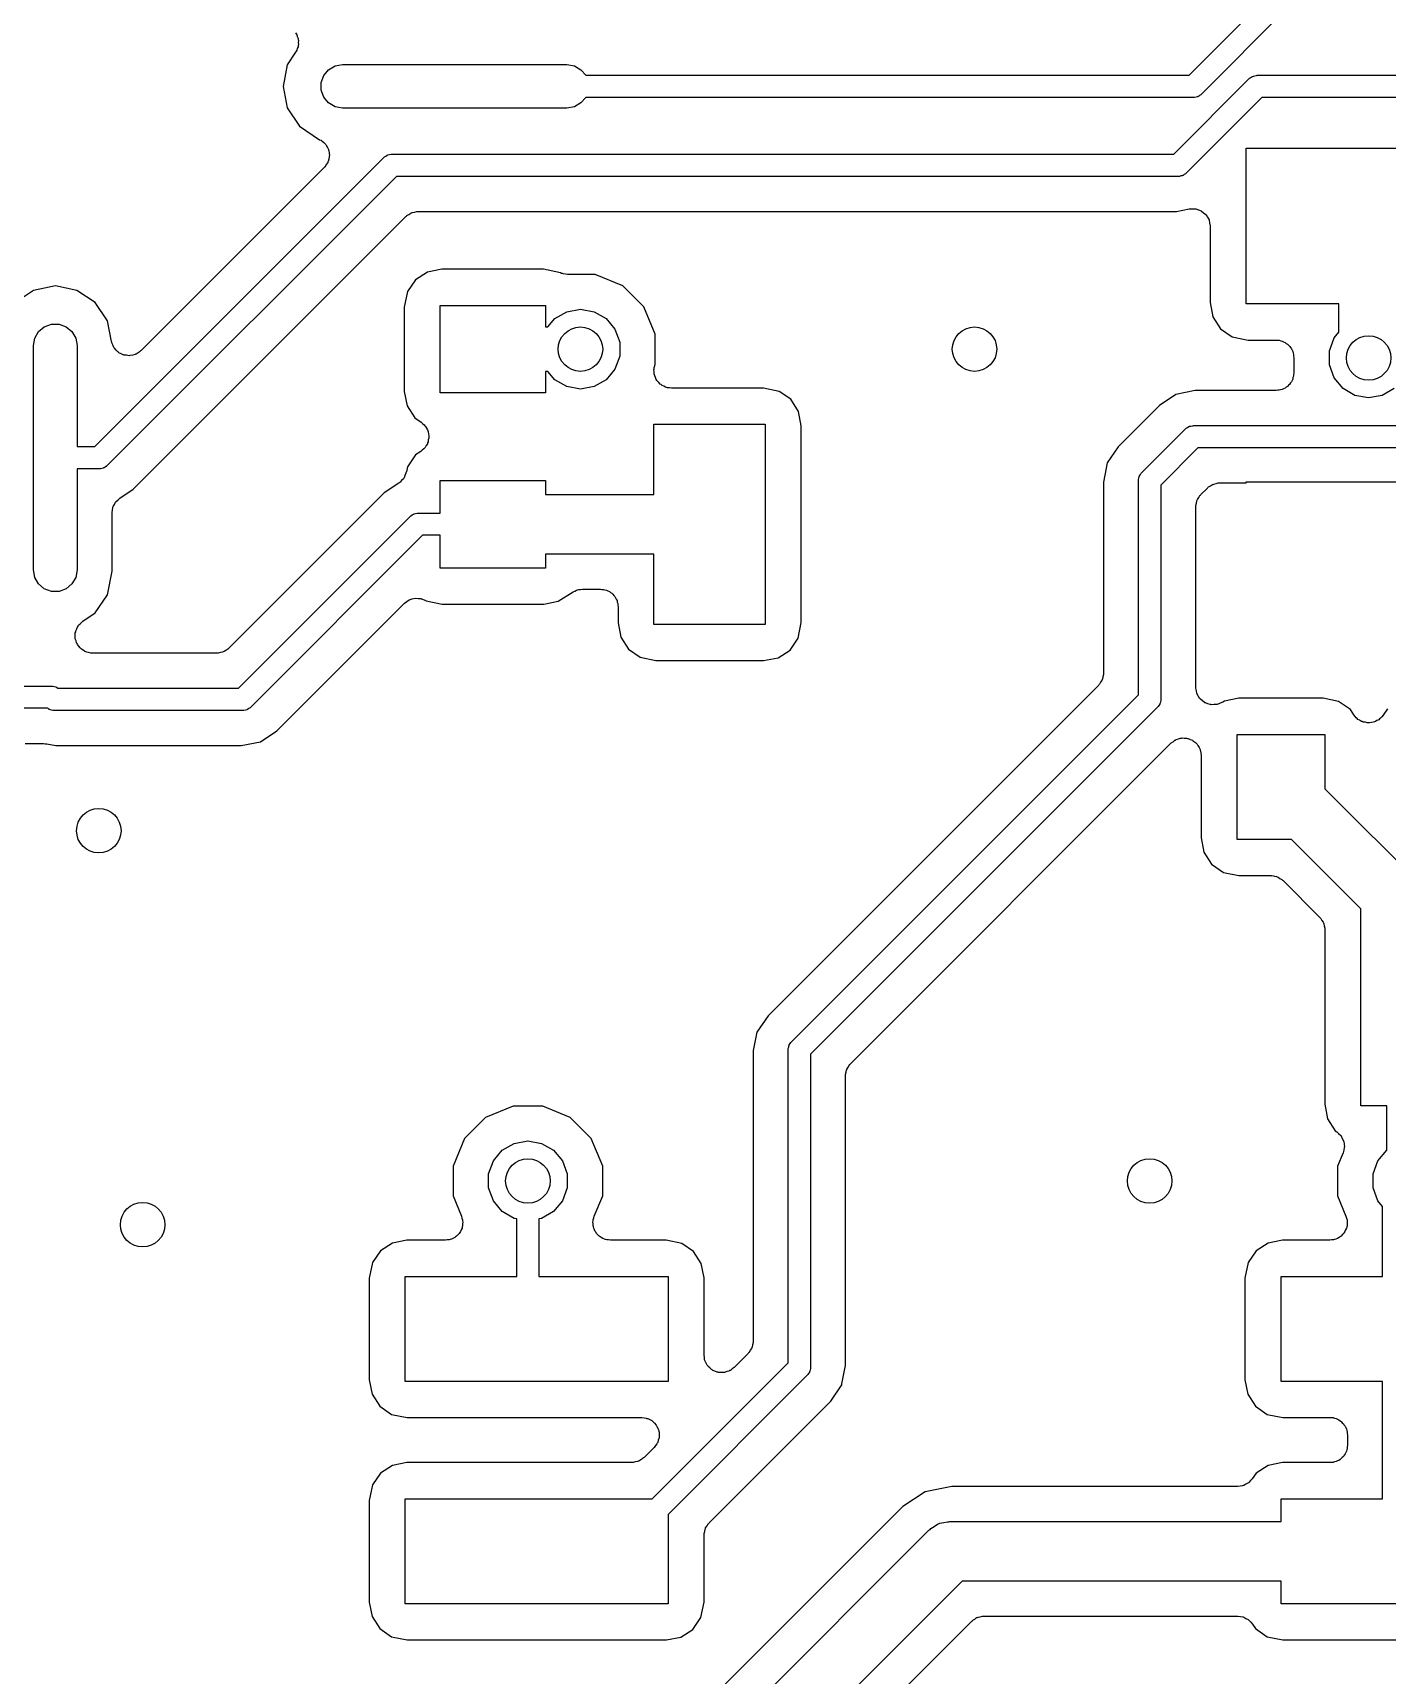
# Model space of a CAD drawing. Extents: x 85 to 210, y -138 to -65.
# Drawn here: x 102.87 to 110.61, y -110.82 to -101.44 of the extents above; entities that cross this region are included whole.
import ezdxf

# ---------------------------------------------------------------- set-up
doc = ezdxf.new("R2010")
doc.units = 0
doc.header["$MEASUREMENT"] = 0
doc.layers.add('BLACK', color=7, linetype='CONTINUOUS')

msp = doc.modelspace()

# ---------------------------------------------------------------- linework, layer by layer
at = {"layer": 'Black'}
for p, q in [((109.475, -101.686), (109.955, -101.205)), ((110.026, -101.313), (109.546, -101.794)), ((104.374, -101.443), (104.376, -101.449)), ((104.376, -101.449), (104.38, -101.455)), ((104.38, -101.455), (104.383, -101.465)), ((104.383, -101.465), (104.388, -101.475)), ((104.388, -101.475), (104.388, -101.482)), ((104.374, -101.554), (104.326, -101.626)), ((104.376, -101.548), (104.374, -101.554)), ((104.38, -101.543), (104.376, -101.548)), ((104.383, -101.533), (104.38, -101.543)), ((104.388, -101.523), (104.383, -101.533)), ((104.388, -101.482), (104.39, -101.488)), ((104.39, -101.51), (104.388, -101.516)), ((104.388, -101.516), (104.388, -101.523)), ((104.39, -101.488), (104.389, -101.499)), ((104.389, -101.499), (104.39, -101.51)), ((104.326, -101.626), (104.302, -101.749)), ((104.534, -101.687), (104.562, -101.654)), ((104.562, -101.654), (104.599, -101.632)), ((104.599, -101.632), (104.642, -101.625)), ((104.642, -101.625), (105.923, -101.625)), ((105.923, -101.625), (105.966, -101.632)), ((105.966, -101.632), (106.003, -101.654)), ((106.003, -101.654), (106.03, -101.686)), ((104.302, -101.749), (104.326, -101.872)), ((104.519, -101.727), (104.534, -101.687)), ((104.519, -101.771), (104.519, -101.727)), ((106.03, -101.686), (109.475, -101.686)), ((109.388, -102.136), (109.819, -101.705)), ((109.819, -101.705), (109.821, -101.703)), ((109.821, -101.703), (109.823, -101.701)), ((109.823, -101.701), (109.83, -101.697)), ((109.83, -101.697), (109.837, -101.692)), ((109.837, -101.692), (109.84, -101.692)), ((109.84, -101.692), (109.842, -101.69)), ((109.842, -101.69), (109.851, -101.689)), ((109.851, -101.689), (109.859, -101.687)), ((109.859, -101.687), (109.861, -101.687)), ((109.861, -101.687), (109.864, -101.686)), ((109.864, -101.686), (111.873, -101.686)), ((104.534, -101.811), (104.519, -101.771)), ((104.562, -101.844), (104.534, -101.811)), ((104.599, -101.866), (104.562, -101.844)), ((106.003, -101.844), (105.966, -101.866)), ((106.03, -101.813), (106.003, -101.844)), ((109.501, -101.813), (106.03, -101.813)), ((109.89, -101.813), (109.459, -102.245)), ((109.504, -101.812), (109.501, -101.813)), ((109.506, -101.812), (109.504, -101.812)), ((109.515, -101.81), (109.506, -101.812)), ((109.523, -101.809), (109.515, -101.81)), ((109.525, -101.807), (109.523, -101.809)), ((109.528, -101.807), (109.525, -101.807)), ((109.535, -101.802), (109.528, -101.807)), ((109.542, -101.798), (109.535, -101.802)), ((109.544, -101.796), (109.542, -101.798)), ((109.546, -101.794), (109.544, -101.796)), ((111.873, -101.813), (109.89, -101.813)), ((104.326, -101.872), (104.396, -101.977)), ((104.642, -101.873), (104.599, -101.866)), ((105.923, -101.873), (104.642, -101.873)), ((105.966, -101.866), (105.923, -101.873)), ((104.396, -101.977), (104.511, -102.054)), ((104.511, -102.054), (104.519, -102.057)), ((104.519, -102.057), (104.521, -102.059)), ((104.521, -102.059), (104.524, -102.06)), ((104.524, -102.06), (104.534, -102.07)), ((104.534, -102.07), (104.545, -102.08)), ((104.545, -102.08), (104.546, -102.082)), ((104.546, -102.082), (104.549, -102.085)), ((104.549, -102.085), (104.555, -102.098)), ((104.555, -102.098), (104.561, -102.11)), ((104.561, -102.11), (104.562, -102.113)), ((104.562, -102.113), (104.563, -102.116)), ((104.563, -102.116), (104.565, -102.13)), ((104.565, -102.13), (104.567, -102.144)), ((104.909, -102.139), (104.917, -102.137)), ((104.917, -102.137), (104.92, -102.137)), ((104.92, -102.137), (104.923, -102.136)), ((104.923, -102.136), (109.388, -102.136)), ((109.801, -102.992), (109.801, -102.103)), ((109.801, -102.103), (110.716, -102.103)), ((103.227, -103.806), (104.878, -102.155)), ((104.537, -102.213), (103.492, -103.258)), ((104.539, -102.21), (104.537, -102.213)), ((104.542, -102.208), (104.539, -102.21)), ((104.549, -102.196), (104.542, -102.208)), ((104.557, -102.184), (104.549, -102.196)), ((104.558, -102.181), (104.557, -102.184)), ((104.56, -102.178), (104.558, -102.181)), ((104.563, -102.165), (104.56, -102.178)), ((104.566, -102.151), (104.563, -102.165)), ((104.567, -102.144), (104.566, -102.148)), ((104.566, -102.148), (104.566, -102.151)), ((104.878, -102.155), (104.88, -102.153)), ((104.88, -102.153), (104.882, -102.151)), ((104.882, -102.151), (104.889, -102.147)), ((104.889, -102.147), (104.896, -102.142)), ((104.896, -102.142), (104.899, -102.142)), ((104.899, -102.142), (104.901, -102.14)), ((104.901, -102.14), (104.909, -102.139)), ((104.949, -102.263), (103.298, -103.915)), ((109.414, -102.263), (104.949, -102.263)), ((109.417, -102.263), (109.414, -102.263)), ((109.42, -102.263), (109.417, -102.263)), ((109.428, -102.261), (109.42, -102.263)), ((109.436, -102.26), (109.428, -102.261)), ((109.438, -102.258), (109.436, -102.26)), ((109.441, -102.258), (109.438, -102.258)), ((109.448, -102.253), (109.441, -102.258)), ((109.455, -102.249), (109.448, -102.253)), ((109.457, -102.247), (109.455, -102.249)), ((109.459, -102.245), (109.457, -102.247)), ((103.446, -104.049), (105.003, -102.493)), ((105.003, -102.493), (105.006, -102.49)), ((105.006, -102.49), (105.009, -102.487)), ((105.009, -102.487), (105.021, -102.48)), ((105.021, -102.48), (105.031, -102.473)), ((105.031, -102.473), (105.036, -102.472)), ((105.036, -102.472), (105.039, -102.47)), ((105.039, -102.47), (105.052, -102.467)), ((105.052, -102.467), (105.065, -102.464)), ((105.065, -102.464), (105.069, -102.464)), ((105.069, -102.464), (105.074, -102.463)), ((105.074, -102.463), (109.404, -102.463)), ((109.404, -102.463), (109.476, -102.449)), ((109.476, -102.449), (109.477, -102.449)), ((109.477, -102.449), (109.478, -102.449)), ((109.478, -102.449), (109.495, -102.449)), ((109.495, -102.449), (109.511, -102.448)), ((109.511, -102.448), (109.512, -102.449)), ((109.512, -102.449), (109.513, -102.449)), ((109.513, -102.449), (109.528, -102.454)), ((109.528, -102.454), (109.544, -102.46)), ((109.544, -102.46), (109.545, -102.46)), ((109.545, -102.46), (109.546, -102.461)), ((109.546, -102.461), (109.558, -102.471)), ((109.558, -102.471), (109.571, -102.481)), ((109.571, -102.481), (109.571, -102.482)), ((109.571, -102.482), (109.572, -102.483)), ((109.572, -102.483), (109.58, -102.497)), ((109.58, -102.497), (109.589, -102.511)), ((109.589, -102.511), (109.589, -102.512)), ((109.589, -102.512), (109.59, -102.513)), ((109.59, -102.513), (109.592, -102.529)), ((109.592, -102.529), (109.596, -102.545)), ((109.596, -102.545), (109.595, -102.546)), ((109.595, -102.546), (109.596, -102.547)), ((109.596, -102.547), (109.596, -102.983)), ((105.058, -102.854), (105.012, -102.921)), ((105.127, -102.81), (105.058, -102.854)), ((105.209, -102.794), (105.127, -102.81)), ((105.79, -102.794), (105.209, -102.794)), ((105.886, -102.814), (105.79, -102.794)), ((105.892, -102.817), (105.886, -102.814)), ((105.897, -102.818), (105.892, -102.817)), ((105.901, -102.82), (105.897, -102.818)), ((105.914, -102.821), (105.901, -102.82)), ((105.926, -102.823), (105.914, -102.821)), ((106.085, -102.823), (105.926, -102.823)), ((106.242, -102.888), (106.085, -102.823)), ((102.878, -102.914), (102.774, -102.984)), ((103.002, -102.889), (102.878, -102.914)), ((103.125, -102.914), (103.002, -102.889)), ((103.23, -102.984), (103.125, -102.914)), ((105.012, -102.921), (104.994, -103.01)), ((106.362, -103.008), (106.242, -102.888)), ((103.3, -103.088), (103.23, -102.984)), ((104.994, -103.01), (104.994, -103.491)), ((105.2, -103.5), (105.2, -103)), ((105.2, -103), (105.8, -103)), ((105.8, -103), (105.8, -103.123)), ((105.814, -103.123), (105.854, -103.075)), ((105.854, -103.075), (105.922, -103.036)), ((105.922, -103.036), (106, -103.022)), ((106, -103.022), (106.078, -103.036)), ((106.078, -103.036), (106.146, -103.075)), ((106.146, -103.075), (106.197, -103.136)), ((106.427, -103.165), (106.362, -103.008)), ((109.596, -102.983), (109.611, -103.065)), ((109.611, -103.065), (109.655, -103.134)), ((110.33, -102.992), (109.801, -102.992)), ((110.33, -103.153), (110.33, -102.992)), ((102.885, -103.187), (102.906, -103.149)), ((102.906, -103.149), (102.939, -103.122)), ((102.939, -103.122), (102.98, -103.107)), ((102.98, -103.107), (103.023, -103.107)), ((103.023, -103.107), (103.064, -103.122)), ((103.064, -103.122), (103.097, -103.149)), ((103.097, -103.149), (103.119, -103.187)), ((103.323, -103.207), (103.3, -103.088)), ((105.8, -103.123), (105.814, -103.123)), ((106.197, -103.136), (106.224, -103.21)), ((106.427, -103.336), (106.427, -103.165)), ((109.655, -103.134), (109.722, -103.18)), ((110.303, -103.186), (110.33, -103.153)), ((102.877, -103.229), (102.885, -103.187)), ((102.877, -104.51), (102.877, -103.229)), ((103.119, -103.187), (103.126, -103.229)), ((103.126, -103.229), (103.126, -103.806)), ((103.324, -103.21), (103.323, -103.207)), ((103.325, -103.214), (103.324, -103.21)), ((103.331, -103.226), (103.325, -103.214)), ((103.336, -103.24), (103.331, -103.226)), ((103.338, -103.242), (103.336, -103.24)), ((103.339, -103.245), (103.338, -103.242)), ((103.349, -103.255), (103.339, -103.245)), ((103.359, -103.266), (103.349, -103.255)), ((103.489, -103.26), (103.487, -103.263)), ((103.492, -103.258), (103.489, -103.26)), ((106.224, -103.21), (106.224, -103.29)), ((109.722, -103.18), (109.812, -103.198)), ((109.812, -103.198), (109.973, -103.198)), ((109.973, -103.198), (109.982, -103.199)), ((109.982, -103.199), (109.99, -103.199)), ((109.99, -103.199), (109.999, -103.202)), ((109.999, -103.202), (110.007, -103.204)), ((110.007, -103.204), (110.015, -103.208)), ((110.015, -103.208), (110.023, -103.211)), ((110.023, -103.211), (110.03, -103.217)), ((110.03, -103.217), (110.037, -103.221)), ((110.037, -103.221), (110.043, -103.228)), ((110.043, -103.228), (110.05, -103.234)), ((110.05, -103.234), (110.054, -103.241)), ((110.054, -103.241), (110.06, -103.248)), ((110.06, -103.248), (110.063, -103.256)), ((110.063, -103.256), (110.067, -103.264)), ((110.276, -103.26), (110.303, -103.186)), ((110.276, -103.34), (110.276, -103.26)), ((103.362, -103.267), (103.359, -103.266)), ((103.364, -103.27), (103.362, -103.267)), ((103.377, -103.276), (103.364, -103.27)), ((103.389, -103.282), (103.377, -103.276)), ((103.392, -103.283), (103.389, -103.282)), ((103.395, -103.284), (103.392, -103.283)), ((103.409, -103.285), (103.395, -103.284)), ((103.423, -103.288), (103.409, -103.285)), ((103.427, -103.287), (103.423, -103.288)), ((103.43, -103.287), (103.427, -103.287)), ((103.444, -103.284), (103.43, -103.287)), ((103.458, -103.281), (103.444, -103.284)), ((103.46, -103.279), (103.458, -103.281)), ((103.464, -103.278), (103.46, -103.279)), ((103.475, -103.27), (103.464, -103.278)), ((103.487, -103.263), (103.475, -103.27)), ((106.224, -103.29), (106.197, -103.364)), ((106.421, -103.355), (106.425, -103.345)), ((106.421, -103.362), (106.421, -103.355)), ((106.425, -103.345), (106.427, -103.336)), ((110.067, -103.264), (110.069, -103.272)), ((110.069, -103.272), (110.071, -103.281)), ((110.071, -103.281), (110.071, -103.289)), ((110.071, -103.289), (110.073, -103.298)), ((110.073, -103.298), (110.073, -103.387)), ((110.303, -103.414), (110.276, -103.34)), ((105.814, -103.377), (105.8, -103.377)), ((105.8, -103.377), (105.8, -103.5)), ((105.854, -103.425), (105.814, -103.377)), ((105.922, -103.464), (105.854, -103.425)), ((106.146, -103.425), (106.078, -103.464)), ((106.197, -103.364), (106.146, -103.425)), ((106.42, -103.368), (106.421, -103.362)), ((106.421, -103.379), (106.42, -103.368)), ((106.421, -103.39), (106.421, -103.379)), ((106.423, -103.396), (106.421, -103.39)), ((106.424, -103.403), (106.423, -103.396)), ((106.429, -103.412), (106.424, -103.403)), ((106.433, -103.423), (106.429, -103.412)), ((106.437, -103.428), (106.433, -103.423)), ((106.44, -103.433), (106.437, -103.428)), ((106.448, -103.441), (106.44, -103.433)), ((106.455, -103.449), (106.448, -103.441)), ((106.461, -103.452), (106.455, -103.449)), ((110.054, -103.443), (110.049, -103.451)), ((110.06, -103.436), (110.054, -103.443)), ((110.063, -103.428), (110.06, -103.436)), ((110.067, -103.421), (110.063, -103.428)), ((110.068, -103.412), (110.067, -103.421)), ((110.071, -103.404), (110.068, -103.412)), ((110.073, -103.387), (110.071, -103.395)), ((110.071, -103.395), (110.071, -103.404)), ((110.354, -103.475), (110.303, -103.414)), ((104.994, -103.491), (105.01, -103.573)), ((105.8, -103.5), (105.2, -103.5)), ((106, -103.478), (105.922, -103.464)), ((106.078, -103.464), (106, -103.478)), ((106.466, -103.457), (106.461, -103.452)), ((106.476, -103.461), (106.466, -103.457)), ((106.486, -103.467), (106.476, -103.461)), ((106.492, -103.468), (106.486, -103.467)), ((106.498, -103.47), (106.492, -103.468)), ((106.509, -103.471), (106.498, -103.47)), ((106.52, -103.473), (106.509, -103.471)), ((107.045, -103.473), (106.52, -103.473)), ((107.135, -103.491), (107.045, -103.473)), ((107.202, -103.536), (107.135, -103.491)), ((107.246, -103.605), (107.202, -103.536)), ((109.4, -103.508), (109.307, -103.571)), ((109.51, -103.486), (109.4, -103.508)), ((109.973, -103.486), (109.51, -103.486)), ((109.981, -103.485), (109.973, -103.486)), ((109.99, -103.485), (109.981, -103.485)), ((109.998, -103.482), (109.99, -103.485)), ((110.007, -103.48), (109.998, -103.482)), ((110.015, -103.476), (110.007, -103.48)), ((110.023, -103.473), (110.015, -103.476)), ((110.03, -103.467), (110.023, -103.473)), ((110.037, -103.463), (110.03, -103.467)), ((110.043, -103.456), (110.037, -103.463)), ((110.049, -103.451), (110.043, -103.456)), ((110.422, -103.514), (110.354, -103.475)), ((110.5, -103.528), (110.422, -103.514)), ((110.578, -103.514), (110.5, -103.528)), ((110.646, -103.475), (110.578, -103.514)), ((105.01, -103.573), (105.054, -103.642)), ((107.261, -103.688), (107.246, -103.605)), ((109.307, -103.571), (109.071, -103.807)), ((105.054, -103.642), (105.091, -103.667)), ((105.091, -103.667), (105.099, -103.675)), ((105.099, -103.675), (105.108, -103.682)), ((105.108, -103.682), (105.111, -103.687)), ((105.111, -103.687), (105.116, -103.692)), ((105.116, -103.692), (105.121, -103.702)), ((105.121, -103.702), (105.127, -103.711)), ((105.127, -103.711), (105.128, -103.717)), ((105.128, -103.717), (105.131, -103.723)), ((105.131, -103.723), (105.132, -103.734)), ((106.42, -104.08), (106.42, -103.678)), ((106.42, -103.678), (107.055, -103.678)), ((107.055, -103.678), (107.055, -104.822)), ((107.261, -104.811), (107.261, -103.688)), ((109.205, -103.955), (109.455, -103.705)), ((109.455, -103.705), (109.457, -103.703)), ((109.457, -103.703), (109.459, -103.701)), ((109.459, -103.701), (109.466, -103.697)), ((109.466, -103.697), (109.473, -103.692)), ((109.473, -103.692), (109.476, -103.692)), ((109.476, -103.692), (109.478, -103.69)), ((109.478, -103.69), (109.486, -103.689)), ((109.486, -103.689), (109.494, -103.687)), ((109.494, -103.687), (109.497, -103.687)), ((109.497, -103.687), (109.5, -103.686)), ((109.5, -103.686), (111.347, -103.686)), ((103.126, -103.806), (103.227, -103.806)), ((105.106, -103.82), (105.097, -103.826)), ((105.11, -103.815), (105.106, -103.82)), ((105.114, -103.811), (105.11, -103.815)), ((105.119, -103.801), (105.114, -103.811)), ((105.126, -103.791), (105.119, -103.801)), ((105.127, -103.785), (105.126, -103.791)), ((105.13, -103.78), (105.127, -103.785)), ((105.131, -103.768), (105.13, -103.78)), ((105.134, -103.758), (105.131, -103.768)), ((105.132, -103.734), (105.134, -103.745)), ((105.134, -103.745), (105.134, -103.751)), ((105.134, -103.751), (105.134, -103.758)), ((109.071, -103.807), (109.008, -103.9)), ((109.526, -103.813), (109.313, -104.026)), ((111.373, -103.813), (109.526, -103.813)), ((103.294, -103.919), (103.287, -103.923)), ((103.296, -103.916), (103.294, -103.919)), ((103.298, -103.915), (103.296, -103.916)), ((105.058, -103.854), (105.012, -103.921)), ((105.089, -103.834), (105.058, -103.854)), ((105.097, -103.826), (105.089, -103.834)), ((109.008, -103.9), (108.995, -103.97)), ((103.253, -103.933), (103.126, -103.933)), ((103.126, -103.933), (103.126, -104.51)), ((103.256, -103.933), (103.253, -103.933)), ((103.259, -103.933), (103.256, -103.933)), ((103.267, -103.931), (103.259, -103.933)), ((103.275, -103.93), (103.267, -103.931)), ((103.277, -103.928), (103.275, -103.93)), ((103.28, -103.927), (103.277, -103.928)), ((103.287, -103.923), (103.28, -103.927)), ((104.967, -104.012), (104.964, -104.015)), ((104.97, -104.01), (104.967, -104.012)), ((104.979, -104), (104.97, -104.01)), ((104.989, -103.991), (104.979, -104)), ((104.991, -103.987), (104.989, -103.991)), ((104.993, -103.984), (104.991, -103.987)), ((104.998, -103.971), (104.993, -103.984)), ((105.004, -103.959), (104.998, -103.971)), ((105.006, -103.951), (105.004, -103.955)), ((105.004, -103.955), (105.004, -103.959)), ((105.012, -103.921), (105.006, -103.951)), ((105.2, -104.186), (105.2, -104)), ((105.2, -104), (105.8, -104)), ((105.8, -104), (105.8, -104.08)), ((108.995, -103.97), (108.986, -104.01)), ((108.986, -104.01), (108.986, -105.099)), ((108.995, -103.97), (108.995, -103.97)), ((109.186, -104), (109.187, -103.997)), ((109.186, -105.224), (109.186, -104)), ((109.187, -103.994), (109.189, -103.986)), ((109.187, -103.997), (109.187, -103.994)), ((109.189, -103.986), (109.19, -103.978)), ((109.19, -103.978), (109.192, -103.976)), ((109.192, -103.973), (109.197, -103.966)), ((109.192, -103.976), (109.192, -103.973)), ((109.197, -103.966), (109.201, -103.959)), ((109.201, -103.959), (109.203, -103.957)), ((109.203, -103.957), (109.205, -103.955)), ((109.646, -104.014), (109.651, -104.013)), ((109.651, -104.013), (109.801, -104.013)), ((109.801, -104.013), (109.801, -104.008)), ((109.801, -104.008), (111.198, -104.008)), ((103.36, -104.11), (103.37, -104.1)), ((103.37, -104.1), (103.446, -104.049)), ((104.88, -104.071), (103.993, -104.957)), ((104.964, -104.015), (104.88, -104.071)), ((105.8, -104.08), (106.42, -104.08)), ((109.313, -104.026), (109.313, -105.25)), ((109.523, -104.108), (109.53, -104.098)), ((109.53, -104.098), (109.537, -104.086)), ((109.537, -104.086), (109.54, -104.083)), ((109.54, -104.083), (109.543, -104.08)), ((109.543, -104.08), (109.58, -104.043)), ((109.58, -104.043), (109.583, -104.04)), ((109.583, -104.04), (109.586, -104.037)), ((109.586, -104.037), (109.598, -104.03)), ((109.598, -104.03), (109.608, -104.023)), ((109.608, -104.023), (109.613, -104.022)), ((109.613, -104.022), (109.616, -104.02)), ((109.616, -104.02), (109.629, -104.017)), ((109.629, -104.017), (109.642, -104.014)), ((109.642, -104.014), (109.646, -104.014)), ((103.326, -104.183), (103.328, -104.169)), ((103.326, -104.518), (103.326, -104.183)), ((103.328, -104.169), (103.33, -104.155)), ((103.33, -104.155), (103.331, -104.152)), ((103.331, -104.152), (103.332, -104.149)), ((103.332, -104.149), (103.339, -104.137)), ((103.339, -104.137), (103.345, -104.124)), ((103.345, -104.124), (103.348, -104.122)), ((103.348, -104.122), (103.349, -104.119)), ((103.349, -104.119), (103.36, -104.11)), ((105.032, -104.201), (105.039, -104.197)), ((105.039, -104.197), (105.046, -104.192)), ((105.046, -104.192), (105.049, -104.192)), ((105.049, -104.192), (105.051, -104.19)), ((105.051, -104.19), (105.059, -104.189)), ((105.059, -104.189), (105.067, -104.187)), ((105.067, -104.187), (105.07, -104.187)), ((105.07, -104.187), (105.073, -104.186)), ((105.073, -104.186), (105.2, -104.186)), ((109.513, -104.151), (109.514, -104.146)), ((109.513, -105.181), (109.513, -104.151)), ((109.514, -104.142), (109.517, -104.129)), ((109.514, -104.146), (109.514, -104.142)), ((109.517, -104.129), (109.52, -104.116)), ((109.52, -104.116), (109.522, -104.113)), ((109.522, -104.113), (109.523, -104.108)), ((104.047, -105.186), (105.028, -104.205)), ((105.028, -104.205), (105.03, -104.203)), ((105.03, -104.203), (105.032, -104.201)), ((105.099, -104.313), (104.118, -105.295)), ((105.2, -104.313), (105.099, -104.313)), ((105.2, -104.5), (105.2, -104.313)), ((106.42, -104.42), (105.8, -104.42)), ((105.8, -104.42), (105.8, -104.5)), ((106.42, -104.822), (106.42, -104.42)), ((102.885, -104.553), (102.877, -104.51)), ((102.906, -104.59), (102.885, -104.553)), ((103.119, -104.553), (103.097, -104.59)), ((103.126, -104.51), (103.119, -104.553)), ((103.3, -104.652), (103.326, -104.518)), ((105.8, -104.5), (105.2, -104.5)), ((102.939, -104.618), (102.906, -104.59)), ((102.98, -104.633), (102.939, -104.618)), ((103.023, -104.633), (102.98, -104.633)), ((103.064, -104.618), (103.023, -104.633)), ((103.097, -104.59), (103.064, -104.618)), ((103.23, -104.756), (103.3, -104.652)), ((105.873, -104.69), (105.958, -104.636)), ((105.958, -104.636), (105.968, -104.632)), ((105.968, -104.632), (105.978, -104.626)), ((105.978, -104.626), (105.984, -104.625)), ((105.984, -104.625), (105.99, -104.622)), ((105.99, -104.622), (106.001, -104.622)), ((106.001, -104.622), (106.012, -104.62)), ((106.012, -104.62), (106.115, -104.62)), ((106.115, -104.62), (106.123, -104.622)), ((106.123, -104.622), (106.132, -104.622)), ((106.132, -104.622), (106.14, -104.625)), ((106.14, -104.625), (106.149, -104.626)), ((106.149, -104.626), (106.156, -104.63)), ((106.156, -104.63), (106.165, -104.633)), ((106.165, -104.633), (106.171, -104.639)), ((106.171, -104.639), (106.179, -104.643)), ((106.179, -104.643), (106.185, -104.65)), ((106.185, -104.65), (106.191, -104.656)), ((106.191, -104.656), (106.196, -104.663)), ((106.196, -104.663), (106.201, -104.67)), ((103.159, -104.803), (103.23, -104.756)), ((104.266, -105.429), (104.995, -104.701)), ((104.995, -104.701), (105.009, -104.691)), ((105.009, -104.691), (105.022, -104.681)), ((105.022, -104.681), (105.023, -104.681)), ((105.023, -104.681), (105.04, -104.676)), ((105.023, -104.681), (105.023, -104.681)), ((105.04, -104.676), (105.056, -104.672)), ((105.056, -104.672), (105.056, -104.672)), ((105.056, -104.672), (105.057, -104.672)), ((105.057, -104.672), (105.074, -104.673)), ((105.074, -104.673), (105.09, -104.674)), ((105.09, -104.674), (105.091, -104.675)), ((105.091, -104.675), (105.092, -104.675)), ((105.092, -104.675), (105.107, -104.682)), ((105.107, -104.682), (105.119, -104.688)), ((105.119, -104.688), (105.21, -104.706)), ((105.21, -104.706), (105.791, -104.706)), ((105.791, -104.706), (105.873, -104.69)), ((106.201, -104.67), (106.204, -104.678)), ((106.204, -104.678), (106.209, -104.686)), ((106.209, -104.686), (106.21, -104.694)), ((106.21, -104.694), (106.213, -104.703)), ((106.213, -104.703), (106.213, -104.711)), ((106.213, -104.711), (106.215, -104.72)), ((106.215, -104.72), (106.215, -104.812)), ((103.119, -104.859), (103.124, -104.848)), ((103.124, -104.848), (103.128, -104.837)), ((103.128, -104.837), (103.132, -104.832)), ((103.132, -104.832), (103.134, -104.827)), ((103.134, -104.827), (103.143, -104.819)), ((103.143, -104.819), (103.151, -104.81)), ((103.151, -104.81), (103.155, -104.807)), ((103.155, -104.807), (103.159, -104.803)), ((106.215, -104.812), (106.23, -104.895)), ((107.055, -104.822), (106.42, -104.822)), ((107.243, -104.901), (107.261, -104.811)), ((103.115, -104.893), (103.116, -104.881)), ((103.116, -104.898), (103.115, -104.893)), ((103.116, -104.869), (103.118, -104.864)), ((103.116, -104.881), (103.116, -104.869)), ((103.116, -104.904), (103.116, -104.898)), ((103.12, -104.915), (103.116, -104.904)), ((103.118, -104.864), (103.119, -104.859)), ((103.123, -104.927), (103.12, -104.915)), ((103.126, -104.931), (103.123, -104.927)), ((103.128, -104.936), (103.126, -104.931)), ((103.136, -104.946), (103.128, -104.936)), ((103.143, -104.956), (103.136, -104.946)), ((106.23, -104.895), (106.274, -104.964)), ((107.198, -104.968), (107.243, -104.901)), ((103.147, -104.959), (103.143, -104.956)), ((103.151, -104.963), (103.147, -104.959)), ((103.161, -104.969), (103.151, -104.963)), ((103.171, -104.976), (103.161, -104.969)), ((103.176, -104.978), (103.171, -104.976)), ((103.181, -104.98), (103.176, -104.978)), ((103.192, -104.983), (103.181, -104.98)), ((103.204, -104.986), (103.192, -104.983)), ((103.209, -104.986), (103.204, -104.986)), ((103.215, -104.986), (103.209, -104.986)), ((103.922, -104.986), (103.215, -104.986)), ((103.927, -104.986), (103.922, -104.986)), ((103.931, -104.986), (103.927, -104.986)), ((103.944, -104.983), (103.931, -104.986)), ((103.957, -104.98), (103.944, -104.983)), ((103.96, -104.978), (103.957, -104.98)), ((103.965, -104.977), (103.96, -104.978)), ((103.975, -104.97), (103.965, -104.977)), ((103.987, -104.963), (103.975, -104.97)), ((103.99, -104.96), (103.987, -104.963)), ((103.993, -104.957), (103.99, -104.96)), ((106.274, -104.964), (106.341, -105.009)), ((106.341, -105.009), (106.431, -105.027)), ((106.431, -105.027), (107.046, -105.027)), ((107.046, -105.027), (107.129, -105.012)), ((107.129, -105.012), (107.198, -104.968)), ((108.978, -105.137), (108.977, -105.142)), ((108.98, -105.134), (108.978, -105.137)), ((108.983, -105.121), (108.98, -105.134)), ((108.986, -105.108), (108.983, -105.121)), ((108.986, -105.099), (108.986, -105.104)), ((108.986, -105.104), (108.986, -105.108)), ((102.506, -105.174), (102.982, -105.174)), ((102.982, -105.174), (102.985, -105.175)), ((102.985, -105.175), (102.987, -105.175)), ((102.987, -105.175), (102.995, -105.177)), ((102.995, -105.177), (103.004, -105.178)), ((103.004, -105.178), (103.006, -105.18)), ((103.006, -105.18), (103.009, -105.18)), ((103.009, -105.18), (103.016, -105.185)), ((103.016, -105.185), (103.018, -105.186)), ((103.018, -105.186), (104.047, -105.186)), ((108.957, -105.17), (107.071, -107.057)), ((107.205, -107.205), (109.186, -105.224)), ((108.96, -105.167), (108.957, -105.17)), ((108.963, -105.164), (108.96, -105.167)), ((108.97, -105.152), (108.963, -105.164)), ((108.977, -105.142), (108.97, -105.152)), ((109.514, -105.184), (109.513, -105.181)), ((109.514, -105.186), (109.514, -105.184)), ((109.517, -105.201), (109.514, -105.186)), ((109.52, -105.216), (109.517, -105.201)), ((109.521, -105.218), (109.52, -105.216)), ((109.521, -105.22), (109.521, -105.218)), ((109.529, -105.233), (109.521, -105.22)), ((102.958, -105.301), (102.48, -105.301)), ((102.96, -105.303), (102.958, -105.301)), ((102.967, -105.308), (102.96, -105.303)), ((102.97, -105.308), (102.967, -105.308)), ((102.972, -105.31), (102.97, -105.308)), ((102.98, -105.311), (102.972, -105.31)), ((102.988, -105.313), (102.98, -105.311)), ((102.991, -105.313), (102.988, -105.313)), ((102.994, -105.313), (102.991, -105.313)), ((104.073, -105.313), (102.994, -105.313)), ((104.076, -105.313), (104.073, -105.313)), ((104.079, -105.313), (104.076, -105.313)), ((104.087, -105.311), (104.079, -105.313)), ((104.095, -105.31), (104.087, -105.311)), ((104.097, -105.308), (104.095, -105.31)), ((104.1, -105.308), (104.097, -105.308)), ((104.107, -105.303), (104.1, -105.308)), ((104.114, -105.299), (104.107, -105.303)), ((104.116, -105.297), (104.114, -105.299)), ((104.118, -105.295), (104.116, -105.297)), ((109.295, -105.295), (107.313, -107.276)), ((109.297, -105.293), (109.295, -105.295)), ((109.299, -105.291), (109.297, -105.293)), ((109.303, -105.284), (109.299, -105.291)), ((109.308, -105.277), (109.303, -105.284)), ((109.31, -105.272), (109.308, -105.274)), ((109.308, -105.274), (109.308, -105.277)), ((109.311, -105.264), (109.31, -105.272)), ((109.313, -105.256), (109.311, -105.264)), ((109.313, -105.25), (109.313, -105.253)), ((109.313, -105.253), (109.313, -105.256)), ((109.537, -105.246), (109.529, -105.233)), ((109.539, -105.247), (109.537, -105.246)), ((109.54, -105.249), (109.539, -105.247)), ((109.552, -105.258), (109.54, -105.249)), ((109.563, -105.268), (109.552, -105.258)), ((109.566, -105.269), (109.563, -105.268)), ((109.568, -105.27), (109.566, -105.269)), ((109.582, -105.275), (109.568, -105.27)), ((109.596, -105.28), (109.582, -105.275)), ((109.599, -105.28), (109.596, -105.28)), ((109.601, -105.281), (109.599, -105.28)), ((109.616, -105.28), (109.601, -105.281)), ((109.631, -105.28), (109.616, -105.28)), ((109.633, -105.279), (109.631, -105.28)), ((109.636, -105.279), (109.633, -105.279)), ((109.649, -105.273), (109.636, -105.279)), ((109.663, -105.268), (109.649, -105.273)), ((109.665, -105.266), (109.663, -105.268)), ((109.668, -105.265), (109.665, -105.266)), ((109.677, -105.26), (109.668, -105.265)), ((109.759, -105.244), (109.677, -105.26)), ((110.24, -105.244), (109.759, -105.244)), ((110.329, -105.262), (110.24, -105.244)), ((110.396, -105.308), (110.329, -105.262)), ((110.416, -105.339), (110.396, -105.308)), ((110.608, -105.304), (110.583, -105.341)), ((110.424, -105.347), (110.416, -105.339)), ((110.43, -105.356), (110.424, -105.347)), ((110.435, -105.36), (110.43, -105.356)), ((110.439, -105.364), (110.435, -105.36)), ((110.449, -105.369), (110.439, -105.364)), ((110.459, -105.376), (110.449, -105.369)), ((110.465, -105.377), (110.459, -105.376)), ((110.47, -105.38), (110.465, -105.377)), ((110.482, -105.381), (110.47, -105.38)), ((110.492, -105.384), (110.482, -105.381)), ((110.499, -105.384), (110.492, -105.384)), ((110.505, -105.384), (110.499, -105.384)), ((110.516, -105.382), (110.505, -105.384)), ((110.527, -105.381), (110.516, -105.382)), ((110.533, -105.378), (110.527, -105.381)), ((110.539, -105.377), (110.533, -105.378)), ((110.548, -105.371), (110.539, -105.377)), ((110.558, -105.366), (110.548, -105.371)), ((110.563, -105.361), (110.558, -105.366)), ((110.568, -105.358), (110.563, -105.361)), ((110.575, -105.349), (110.568, -105.358)), ((110.583, -105.341), (110.575, -105.349)), ((102.829, -105.501), (102.934, -105.501)), ((102.934, -105.501), (102.943, -105.503)), ((102.943, -105.503), (102.953, -105.503)), ((102.953, -105.503), (103.004, -105.513)), ((103.004, -105.513), (104.063, -105.513)), ((104.063, -105.513), (104.173, -105.492)), ((104.173, -105.492), (104.266, -105.429)), ((107.543, -107.33), (109.373, -105.499)), ((109.373, -105.499), (109.384, -105.492)), ((109.384, -105.492), (109.394, -105.483)), ((109.394, -105.483), (109.398, -105.482)), ((109.398, -105.482), (109.402, -105.479)), ((109.402, -105.479), (109.414, -105.476)), ((109.414, -105.476), (109.427, -105.471)), ((109.427, -105.471), (109.431, -105.471)), ((109.431, -105.471), (109.435, -105.47)), ((109.435, -105.47), (109.448, -105.471)), ((109.448, -105.471), (109.461, -105.471)), ((109.461, -105.471), (109.466, -105.473)), ((109.466, -105.473), (109.47, -105.473)), ((109.47, -105.473), (109.482, -105.479)), ((109.482, -105.479), (109.494, -105.483)), ((109.494, -105.483), (109.497, -105.486)), ((109.497, -105.486), (109.501, -105.488)), ((109.501, -105.488), (109.511, -105.497)), ((109.511, -105.497), (109.521, -105.506)), ((109.521, -105.506), (109.523, -105.509)), ((109.523, -105.509), (109.526, -105.513)), ((109.526, -105.513), (109.532, -105.524)), ((109.75, -106.05), (109.75, -105.45)), ((109.75, -105.45), (110.25, -105.45)), ((110.25, -105.45), (110.25, -105.76)), ((109.532, -105.524), (109.538, -105.536)), ((109.538, -105.536), (109.539, -105.54)), ((109.539, -105.54), (109.541, -105.544)), ((109.541, -105.544), (109.542, -105.557)), ((109.542, -105.557), (109.544, -105.57)), ((109.544, -105.57), (109.544, -106.041)), ((110.25, -105.76), (110.894, -106.404)), ((109.544, -106.041), (109.56, -106.123)), ((110.06, -106.05), (109.75, -106.05)), ((110.456, -106.447), (110.06, -106.05)), ((109.56, -106.123), (109.604, -106.192)), ((109.604, -106.192), (109.671, -106.238)), ((109.671, -106.238), (109.76, -106.256)), ((109.76, -106.256), (109.941, -106.256)), ((109.941, -106.256), (109.946, -106.257)), ((109.946, -106.257), (109.95, -106.256)), ((109.95, -106.256), (109.963, -106.26)), ((109.963, -106.26), (109.975, -106.262)), ((109.975, -106.262), (109.979, -106.264)), ((109.979, -106.264), (109.983, -106.265)), ((109.983, -106.265), (109.994, -106.273)), ((109.994, -106.273), (110.005, -106.279)), ((110.005, -106.279), (110.008, -106.283)), ((110.008, -106.283), (110.012, -106.285)), ((110.012, -106.285), (110.221, -106.495)), ((110.456, -107.572), (110.456, -106.447)), ((110.221, -106.495), (110.224, -106.498)), ((110.224, -106.498), (110.227, -106.501)), ((110.227, -106.501), (110.234, -106.512)), ((110.234, -106.512), (110.241, -106.523)), ((110.241, -106.523), (110.242, -106.527)), ((110.242, -106.527), (110.245, -106.531)), ((110.245, -106.531), (110.247, -106.544)), ((110.247, -106.544), (110.25, -106.557)), ((110.25, -106.557), (110.25, -106.561)), ((110.25, -106.561), (110.251, -106.565)), ((110.251, -106.565), (110.251, -107.562)), ((107.071, -107.057), (107.008, -107.15)), ((107.008, -107.15), (106.987, -107.255)), ((106.987, -107.255), (106.986, -107.26)), ((106.986, -107.26), (106.986, -108.914)), ((106.987, -107.255), (106.987, -107.255)), ((107.186, -107.25), (107.187, -107.247)), ((107.186, -109.039), (107.186, -107.25)), ((107.187, -107.244), (107.189, -107.236)), ((107.187, -107.247), (107.187, -107.244)), ((107.189, -107.236), (107.19, -107.228)), ((107.19, -107.228), (107.192, -107.226)), ((107.192, -107.223), (107.197, -107.216)), ((107.192, -107.226), (107.192, -107.223)), ((107.197, -107.216), (107.201, -107.209)), ((107.201, -107.209), (107.203, -107.207)), ((107.203, -107.207), (107.205, -107.205)), ((107.313, -107.276), (107.313, -109.065)), ((107.514, -107.392), (107.517, -107.379)), ((107.517, -107.379), (107.52, -107.366)), ((107.52, -107.366), (107.522, -107.363)), ((107.522, -107.363), (107.523, -107.358)), ((107.523, -107.358), (107.53, -107.348)), ((107.53, -107.348), (107.537, -107.336)), ((107.537, -107.336), (107.54, -107.333)), ((107.54, -107.333), (107.543, -107.33)), ((107.513, -107.401), (107.514, -107.396)), ((107.513, -109.055), (107.513, -107.401)), ((107.514, -107.396), (107.514, -107.392)), ((105.615, -107.573), (105.458, -107.638)), ((105.785, -107.573), (105.615, -107.573)), ((105.942, -107.638), (105.785, -107.573)), ((110.251, -107.562), (110.266, -107.645)), ((110.604, -107.572), (110.456, -107.572)), ((110.604, -107.825), (110.604, -107.572)), ((105.458, -107.638), (105.338, -107.758)), ((106.062, -107.758), (105.942, -107.638)), ((110.266, -107.645), (110.31, -107.714)), ((105.338, -107.758), (105.273, -107.915)), ((106.127, -107.915), (106.062, -107.758)), ((110.31, -107.714), (110.318, -107.719)), ((110.318, -107.719), (110.329, -107.73)), ((110.329, -107.73), (110.341, -107.741)), ((110.341, -107.741), (110.342, -107.742)), ((110.342, -107.742), (110.343, -107.743)), ((110.343, -107.743), (110.35, -107.757)), ((110.35, -107.757), (110.357, -107.772)), ((105.503, -107.886), (105.554, -107.825)), ((105.554, -107.825), (105.622, -107.786)), ((105.622, -107.786), (105.7, -107.772)), ((105.7, -107.772), (105.778, -107.786)), ((105.778, -107.786), (105.846, -107.825)), ((105.846, -107.825), (105.897, -107.886)), ((110.354, -107.84), (110.323, -107.915)), ((110.358, -107.824), (110.354, -107.84)), ((110.357, -107.772), (110.357, -107.773)), ((110.357, -107.773), (110.358, -107.775)), ((110.358, -107.775), (110.36, -107.79)), ((110.361, -107.809), (110.358, -107.824)), ((110.36, -107.79), (110.362, -107.806)), ((110.362, -107.806), (110.361, -107.808)), ((110.361, -107.808), (110.361, -107.809)), ((110.553, -107.886), (110.604, -107.825)), ((110.604, -107.825), (110.604, -107.825)), ((105.273, -107.915), (105.273, -108.085)), ((105.476, -107.96), (105.503, -107.886)), ((105.897, -107.886), (105.924, -107.96)), ((106.127, -108.085), (106.127, -107.915)), ((110.323, -107.915), (110.323, -108.085)), ((110.526, -107.96), (110.553, -107.886)), ((105.476, -108.04), (105.476, -107.96)), ((105.503, -108.114), (105.476, -108.04)), ((105.924, -108.04), (105.897, -108.114)), ((105.924, -107.96), (105.924, -108.04)), ((110.526, -108.04), (110.526, -107.96)), ((110.553, -108.114), (110.526, -108.04)), ((105.273, -108.085), (105.321, -108.201)), ((105.554, -108.175), (105.503, -108.114)), ((105.897, -108.114), (105.846, -108.175)), ((106.079, -108.201), (106.127, -108.085)), ((110.323, -108.085), (110.371, -108.201)), ((110.58, -108.147), (110.553, -108.114)), ((105.321, -108.201), (105.323, -108.212)), ((105.323, -108.212), (105.327, -108.222)), ((105.327, -108.222), (105.327, -108.228)), ((105.327, -108.228), (105.328, -108.235)), ((105.622, -108.214), (105.554, -108.175)), ((105.636, -108.217), (105.622, -108.214)), ((105.636, -108.545), (105.636, -108.217)), ((105.778, -108.214), (105.763, -108.217)), ((105.763, -108.217), (105.763, -108.545)), ((105.846, -108.175), (105.778, -108.214)), ((106.071, -108.235), (106.073, -108.228)), ((106.073, -108.222), (106.077, -108.211)), ((106.073, -108.228), (106.073, -108.222)), ((106.077, -108.211), (106.079, -108.201)), ((110.371, -108.201), (110.373, -108.212)), ((110.373, -108.212), (110.377, -108.222)), ((110.377, -108.222), (110.377, -108.228)), ((110.377, -108.228), (110.378, -108.235)), ((110.58, -108.545), (110.58, -108.147)), ((105.282, -108.324), (105.272, -108.328)), ((105.287, -108.319), (105.282, -108.324)), ((105.293, -108.316), (105.287, -108.319)), ((105.3, -108.307), (105.293, -108.316)), ((105.308, -108.3), (105.3, -108.307)), ((105.311, -108.294), (105.308, -108.3)), ((105.315, -108.289), (105.311, -108.294)), ((105.319, -108.279), (105.315, -108.289)), ((105.324, -108.269), (105.319, -108.279)), ((105.325, -108.263), (105.324, -108.269)), ((105.327, -108.256), (105.325, -108.263)), ((105.328, -108.235), (105.327, -108.246)), ((105.327, -108.246), (105.327, -108.256)), ((106.073, -108.246), (106.071, -108.235)), ((106.073, -108.256), (106.073, -108.246)), ((106.075, -108.263), (106.073, -108.256)), ((106.076, -108.269), (106.075, -108.263)), ((106.081, -108.279), (106.076, -108.269)), ((106.085, -108.289), (106.081, -108.279)), ((106.089, -108.294), (106.085, -108.289)), ((106.092, -108.3), (106.089, -108.294)), ((106.1, -108.307), (106.092, -108.3)), ((106.107, -108.316), (106.1, -108.307)), ((106.113, -108.319), (106.107, -108.316)), ((106.118, -108.323), (106.113, -108.319)), ((106.128, -108.328), (106.118, -108.323)), ((110.332, -108.324), (110.322, -108.328)), ((110.337, -108.319), (110.332, -108.324)), ((110.343, -108.316), (110.337, -108.319)), ((110.35, -108.307), (110.343, -108.316)), ((110.358, -108.3), (110.35, -108.307)), ((110.361, -108.294), (110.358, -108.3)), ((110.365, -108.289), (110.361, -108.294)), ((110.369, -108.279), (110.365, -108.289)), ((110.374, -108.269), (110.369, -108.279)), ((110.375, -108.263), (110.374, -108.269)), ((110.377, -108.256), (110.375, -108.263)), ((110.378, -108.235), (110.377, -108.246)), ((110.377, -108.246), (110.377, -108.256)), ((104.858, -108.399), (104.812, -108.466)), ((104.927, -108.355), (104.858, -108.399)), ((105.009, -108.339), (104.927, -108.355)), ((105.229, -108.339), (105.009, -108.339)), ((105.239, -108.337), (105.229, -108.339)), ((105.25, -108.337), (105.239, -108.337)), ((105.256, -108.334), (105.25, -108.337)), ((105.263, -108.333), (105.256, -108.334)), ((105.272, -108.328), (105.263, -108.333)), ((106.137, -108.333), (106.128, -108.328)), ((106.144, -108.334), (106.137, -108.333)), ((106.15, -108.337), (106.144, -108.334)), ((106.161, -108.337), (106.15, -108.337)), ((106.171, -108.339), (106.161, -108.337)), ((106.49, -108.339), (106.171, -108.339)), ((106.579, -108.357), (106.49, -108.339)), ((106.646, -108.403), (106.579, -108.357)), ((106.69, -108.472), (106.646, -108.403)), ((109.858, -108.399), (109.812, -108.466)), ((109.927, -108.355), (109.858, -108.399)), ((110.009, -108.339), (109.927, -108.355)), ((110.279, -108.339), (110.009, -108.339)), ((110.289, -108.337), (110.279, -108.339)), ((110.3, -108.337), (110.289, -108.337)), ((110.306, -108.334), (110.3, -108.337)), ((110.313, -108.333), (110.306, -108.334)), ((110.322, -108.328), (110.313, -108.333)), ((104.812, -108.466), (104.794, -108.555)), ((106.706, -108.554), (106.69, -108.472)), ((109.812, -108.466), (109.794, -108.555)), ((104.794, -108.555), (104.794, -109.136)), ((105, -109.145), (105, -108.545)), ((105, -108.545), (105.636, -108.545)), ((105.763, -108.545), (106.5, -108.545)), ((106.5, -108.545), (106.5, -109.145)), ((106.706, -108.995), (106.706, -108.554)), ((109.794, -108.555), (109.794, -109.136)), ((110, -109.145), (110, -108.545)), ((110, -108.545), (110.58, -108.545)), ((106.96, -108.982), (106.957, -108.985)), ((106.963, -108.979), (106.96, -108.982)), ((106.97, -108.967), (106.963, -108.979)), ((106.977, -108.957), (106.97, -108.967)), ((106.978, -108.952), (106.977, -108.957)), ((106.98, -108.949), (106.978, -108.952)), ((106.983, -108.936), (106.98, -108.949)), ((106.986, -108.923), (106.983, -108.936)), ((106.986, -108.914), (106.986, -108.919)), ((106.986, -108.919), (106.986, -108.923)), ((106.41, -109.815), (107.186, -109.039)), ((106.708, -109.008), (106.706, -108.995)), ((106.709, -109.021), (106.708, -109.008)), ((106.711, -109.025), (106.709, -109.021)), ((106.712, -109.029), (106.711, -109.025)), ((106.718, -109.041), (106.712, -109.029)), ((106.724, -109.052), (106.718, -109.041)), ((106.727, -109.056), (106.724, -109.052)), ((106.729, -109.059), (106.727, -109.056)), ((106.739, -109.068), (106.729, -109.059)), ((106.749, -109.077), (106.739, -109.068)), ((106.753, -109.079), (106.749, -109.077)), ((106.866, -109.073), (106.856, -109.082)), ((106.877, -109.066), (106.866, -109.073)), ((106.957, -108.985), (106.877, -109.066)), ((107.313, -109.071), (107.311, -109.079)), ((107.313, -109.065), (107.313, -109.068)), ((107.313, -109.068), (107.313, -109.071)), ((107.493, -109.158), (107.513, -109.055)), ((104.794, -109.136), (104.81, -109.218)), ((106.5, -109.145), (105, -109.145)), ((107.295, -109.11), (106.5, -109.905)), ((106.756, -109.082), (106.753, -109.079)), ((106.768, -109.086), (106.756, -109.082)), ((106.78, -109.092), (106.768, -109.086)), ((106.784, -109.092), (106.78, -109.092)), ((106.789, -109.094), (106.784, -109.092)), ((106.802, -109.094), (106.789, -109.094)), ((106.815, -109.095), (106.802, -109.094)), ((106.819, -109.094), (106.815, -109.095)), ((106.823, -109.094), (106.819, -109.094)), ((106.836, -109.089), (106.823, -109.094)), ((106.848, -109.086), (106.836, -109.089)), ((106.852, -109.083), (106.848, -109.086)), ((106.856, -109.082), (106.852, -109.083)), ((107.297, -109.108), (107.295, -109.11)), ((107.299, -109.106), (107.297, -109.108)), ((107.303, -109.099), (107.299, -109.106)), ((107.308, -109.092), (107.303, -109.099)), ((107.31, -109.087), (107.308, -109.089)), ((107.308, -109.089), (107.308, -109.092)), ((107.311, -109.079), (107.31, -109.087)), ((107.429, -109.258), (107.492, -109.165)), ((107.492, -109.165), (107.493, -109.158)), ((107.493, -109.158), (107.493, -109.158)), ((109.794, -109.136), (109.81, -109.218)), ((110.58, -109.145), (110, -109.145)), ((110.58, -109.815), (110.58, -109.145)), ((104.81, -109.218), (104.854, -109.287)), ((106.735, -109.952), (107.429, -109.258)), ((109.81, -109.218), (109.854, -109.287)), ((104.854, -109.287), (104.921, -109.333)), ((104.921, -109.333), (105.01, -109.351)), ((105.01, -109.351), (106.35, -109.351)), ((106.35, -109.351), (106.363, -109.353)), ((106.363, -109.353), (106.376, -109.354)), ((106.376, -109.354), (106.38, -109.356)), ((106.38, -109.356), (106.384, -109.357)), ((106.384, -109.357), (106.396, -109.363)), ((109.854, -109.287), (109.921, -109.333)), ((109.921, -109.333), (110.01, -109.351)), ((110.01, -109.351), (110.28, -109.351)), ((110.28, -109.351), (110.289, -109.352)), ((110.289, -109.352), (110.297, -109.352)), ((110.297, -109.352), (110.306, -109.355)), ((110.306, -109.355), (110.314, -109.357)), ((110.314, -109.357), (110.322, -109.361)), ((106.396, -109.363), (106.407, -109.369)), ((106.407, -109.369), (106.411, -109.372)), ((106.411, -109.372), (106.414, -109.374)), ((106.414, -109.374), (106.423, -109.384)), ((106.423, -109.384), (106.432, -109.394)), ((106.432, -109.394), (106.434, -109.398)), ((106.434, -109.398), (106.437, -109.401)), ((106.437, -109.401), (106.441, -109.413)), ((106.441, -109.413), (106.447, -109.425)), ((106.447, -109.425), (106.447, -109.429)), ((106.447, -109.429), (106.449, -109.434)), ((106.449, -109.434), (106.449, -109.447)), ((106.449, -109.447), (106.45, -109.46)), ((110.322, -109.361), (110.33, -109.364)), ((110.33, -109.364), (110.337, -109.37)), ((110.337, -109.37), (110.344, -109.374)), ((110.344, -109.374), (110.35, -109.381)), ((110.35, -109.381), (110.357, -109.387)), ((110.357, -109.387), (110.361, -109.394)), ((110.361, -109.394), (110.367, -109.401)), ((110.367, -109.401), (110.37, -109.409)), ((110.37, -109.409), (110.374, -109.417)), ((110.374, -109.417), (110.375, -109.425)), ((110.375, -109.425), (110.378, -109.434)), ((110.378, -109.434), (110.378, -109.442)), ((110.378, -109.442), (110.38, -109.451)), ((110.38, -109.451), (110.38, -109.509)), ((106.421, -109.522), (106.363, -109.58)), ((106.428, -109.511), (106.421, -109.522)), ((106.437, -109.501), (106.428, -109.511)), ((106.438, -109.497), (106.437, -109.501)), ((106.441, -109.493), (106.438, -109.497)), ((106.444, -109.481), (106.441, -109.493)), ((106.449, -109.468), (106.444, -109.481)), ((106.45, -109.46), (106.449, -109.464)), ((106.449, -109.464), (106.449, -109.468)), ((110.374, -109.543), (110.37, -109.551)), ((110.375, -109.535), (110.374, -109.543)), ((110.378, -109.526), (110.375, -109.535)), ((110.38, -109.509), (110.378, -109.518)), ((110.378, -109.518), (110.378, -109.526)), ((104.927, -109.625), (104.858, -109.669)), ((105.009, -109.609), (104.927, -109.625)), ((106.292, -109.609), (105.009, -109.609)), ((106.296, -109.608), (106.292, -109.609)), ((106.301, -109.609), (106.296, -109.608)), ((106.313, -109.605), (106.301, -109.609)), ((106.326, -109.603), (106.313, -109.605)), ((106.33, -109.601), (106.326, -109.603)), ((106.334, -109.6), (106.33, -109.601)), ((106.345, -109.592), (106.334, -109.6)), ((106.356, -109.586), (106.345, -109.592)), ((106.359, -109.582), (106.356, -109.586)), ((106.363, -109.58), (106.359, -109.582)), ((109.927, -109.625), (109.858, -109.669)), ((110.009, -109.609), (109.927, -109.625)), ((110.28, -109.609), (110.009, -109.609)), ((110.289, -109.608), (110.28, -109.609)), ((110.297, -109.608), (110.289, -109.608)), ((110.306, -109.605), (110.297, -109.608)), ((110.314, -109.603), (110.306, -109.605)), ((110.322, -109.599), (110.314, -109.603)), ((110.33, -109.596), (110.322, -109.599)), ((110.337, -109.59), (110.33, -109.596)), ((110.344, -109.586), (110.337, -109.59)), ((110.35, -109.579), (110.344, -109.586)), ((110.357, -109.573), (110.35, -109.579)), ((110.361, -109.566), (110.357, -109.573)), ((110.367, -109.559), (110.361, -109.566)), ((110.37, -109.551), (110.367, -109.559)), ((104.858, -109.669), (104.812, -109.736)), ((109.799, -109.732), (109.787, -109.739)), ((109.811, -109.726), (109.799, -109.732)), ((109.814, -109.724), (109.811, -109.726)), ((109.817, -109.722), (109.814, -109.724)), ((109.826, -109.711), (109.817, -109.722)), ((109.836, -109.701), (109.826, -109.711)), ((109.858, -109.669), (109.836, -109.701)), ((104.812, -109.736), (104.794, -109.825)), ((104.794, -109.825), (104.794, -110.406)), ((105, -110.415), (105, -109.815)), ((105, -109.815), (106.41, -109.815)), ((107.969, -109.775), (107.841, -109.86)), ((108.12, -109.745), (107.969, -109.775)), ((109.753, -109.745), (108.12, -109.745)), ((109.766, -109.743), (109.753, -109.745)), ((109.78, -109.741), (109.766, -109.743)), ((109.784, -109.74), (109.78, -109.741)), ((109.787, -109.739), (109.784, -109.74)), ((110, -109.945), (110, -109.815)), ((110, -109.815), (110.58, -109.815)), ((106.5, -109.905), (106.5, -110.415)), ((107.841, -109.86), (106.772, -110.93)), ((106.706, -110.014), (106.71, -110.002)), ((106.707, -110.019), (106.706, -110.014)), ((106.71, -110.002), (106.712, -109.989)), ((106.712, -109.989), (106.714, -109.985)), ((106.714, -109.985), (106.715, -109.981)), ((106.715, -109.981), (106.723, -109.97)), ((106.723, -109.97), (106.729, -109.959)), ((106.729, -109.959), (106.733, -109.956)), ((106.733, -109.956), (106.735, -109.952)), ((106.77, -111.215), (107.99, -109.995)), ((107.99, -109.995), (107.996, -109.991)), ((107.996, -109.991), (108.001, -109.985)), ((108.001, -109.985), (108.02, -109.974)), ((108.02, -109.974), (108.038, -109.961)), ((108.038, -109.961), (108.045, -109.959)), ((108.045, -109.959), (108.052, -109.955)), ((108.052, -109.955), (108.074, -109.951)), ((108.074, -109.951), (108.095, -109.946)), ((108.095, -109.946), (108.103, -109.946)), ((108.103, -109.946), (108.11, -109.945)), ((108.11, -109.945), (109.66, -109.945)), ((109.66, -109.945), (110, -109.945)), ((106.706, -110.023), (106.707, -110.019)), ((106.706, -110.405), (106.706, -110.023)), ((108.18, -110.285), (106.96, -111.505)), ((109.66, -110.285), (108.18, -110.285)), ((110, -110.285), (109.66, -110.285)), ((110, -110.415), (110, -110.285)), ((104.794, -110.406), (104.81, -110.488)), ((106.5, -110.415), (105, -110.415)), ((106.688, -110.494), (106.706, -110.405)), ((110.854, -110.415), (110, -110.415)), ((104.81, -110.488), (104.854, -110.557)), ((104.854, -110.557), (104.921, -110.603)), ((106.573, -110.605), (106.642, -110.561)), ((106.642, -110.561), (106.688, -110.494)), ((107.109, -111.64), (108.234, -110.514)), ((108.234, -110.514), (108.238, -110.512)), ((108.238, -110.512), (108.24, -110.508)), ((108.24, -110.508), (108.252, -110.502)), ((108.252, -110.502), (108.262, -110.494)), ((108.262, -110.494), (108.267, -110.493)), ((108.267, -110.493), (108.27, -110.491)), ((108.27, -110.491), (108.283, -110.489)), ((108.283, -110.489), (108.296, -110.485)), ((108.296, -110.485), (108.3, -110.486)), ((108.3, -110.486), (108.305, -110.485)), ((108.305, -110.485), (109.753, -110.485)), ((109.753, -110.485), (109.768, -110.488)), ((109.768, -110.488), (109.783, -110.489)), ((109.783, -110.489), (109.785, -110.491)), ((109.785, -110.491), (109.787, -110.491)), ((109.787, -110.491), (109.8, -110.499)), ((109.8, -110.499), (109.813, -110.505)), ((109.813, -110.505), (109.815, -110.507)), ((109.815, -110.507), (109.817, -110.508)), ((109.817, -110.508), (109.827, -110.52)), ((109.827, -110.52), (109.837, -110.531)), ((109.837, -110.531), (109.854, -110.557)), ((109.854, -110.557), (109.921, -110.603)), ((104.921, -110.603), (105.01, -110.621)), ((105.01, -110.621), (106.491, -110.621)), ((106.491, -110.621), (106.573, -110.605)), ((109.921, -110.603), (110.01, -110.621)), ((110.01, -110.621), (111.5, -110.621))]:
    msp.add_line(p, q, dxfattribs=at)
for centre in [(106, -103.25), (108.25, -103.25), (110.5, -103.3), (103.25, -106), (105.7, -108), (109.25, -108), (103.5, -108.25)]:
    msp.add_circle(centre, 0.127, dxfattribs=at)

doc.saveas('drawing.dxf')
